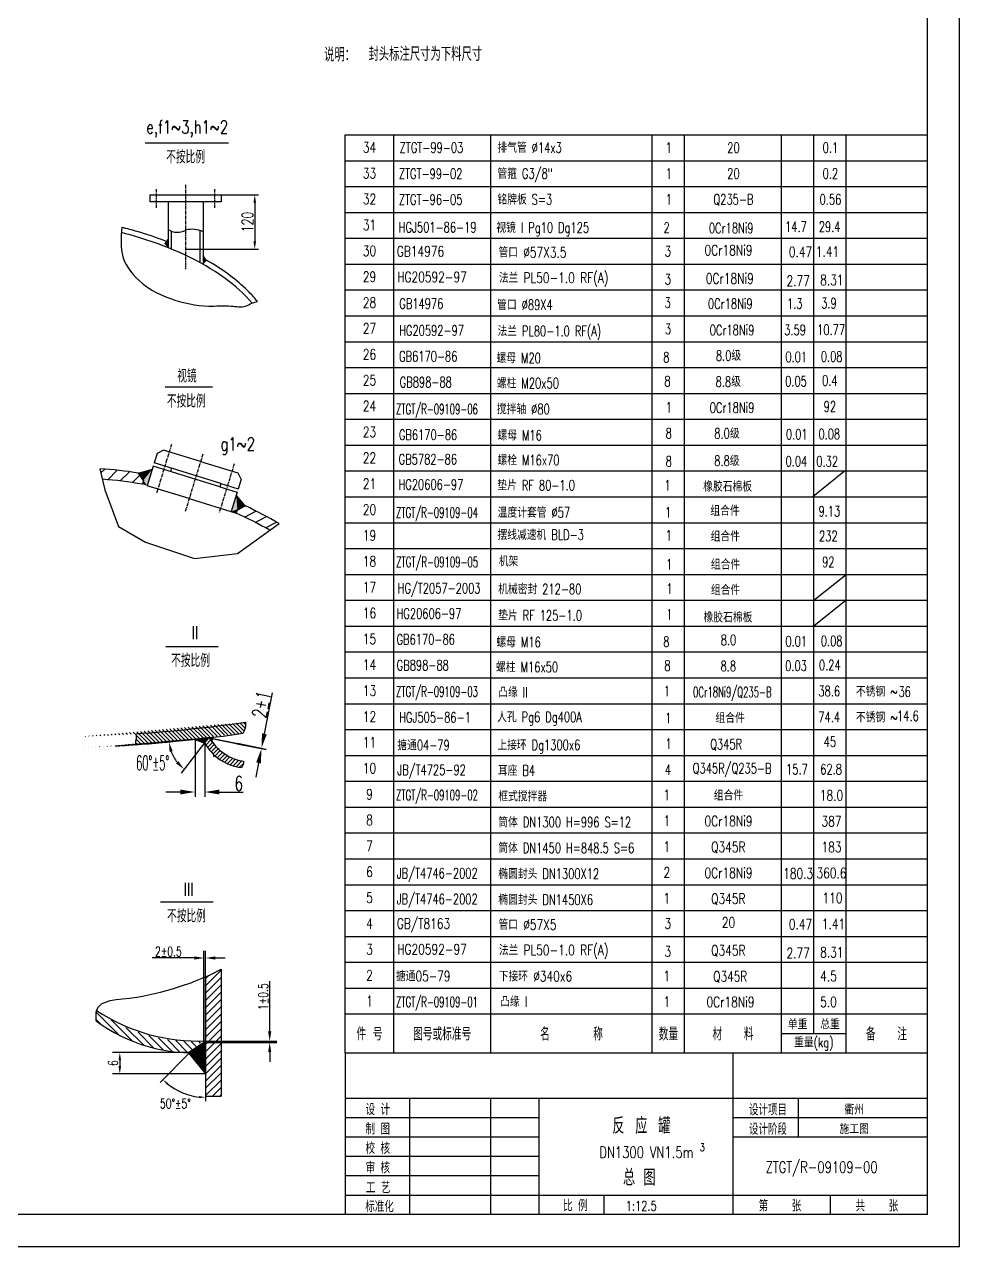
# Model space of a CAD drawing. Extents: x 10804 to 21355, y 4530 to 12940.
# Drawn here: x 13851 to 16744, y 4530 to 8309 of the extents above; entities that cross this region are included whole.
import ezdxf
from ezdxf.enums import TextEntityAlignment as Align

# ---------------------------------------------------------------- set-up
doc = ezdxf.new("R2010")
doc.units = 0
doc.header["$LTSCALE"] = 8
doc.linetypes.add('CENTER', pattern=[2, 1.25, -0.25, 0.25, -0.25])
doc.linetypes.add('HIDDEN', pattern=[0.375, 0.25, -0.125])
for name, color, linetype in [('1', 1, 'Continuous'), ('3', 7, 'HIDDEN'), ('8', 12, 'Continuous'), ('HGJ', 1, 'Continuous'), ('HGJX', 2, 'CENTER'), ('hgjy', 7, 'Continuous'), ('JGHF', 5, 'Continuous'), ('K1', 4, 'Continuous'), ('MXB', 7, 'Continuous'), ('tank', 1, 'Continuous'), ('ZXX', 2, 'CENTER')]:
    doc.layers.add(name, color=color, linetype=linetype)
doc.styles.add('HZ', font='txt', dxfattribs={"width": 0.5, "bigfont": 'hzfs'})
doc.styles.add('hzfs', font='simplex.shx', dxfattribs={"width": 0.7, "bigfont": 'hzfs.shx'})
doc.styles.get("Standard").update_dxf_attribs({"font": 'txt', "width": 0.7, "bigfont": 'hztxt.shx'})
doc.dimstyles.get("Standard").update_dxf_attribs({"dimtxt": 0.18, "dimasz": 0.18, "dimexe": 0.18, "dimexo": 0.0625, "dimgap": 0.09, "dimtad": 0, "dimtih": 1, "dimtoh": 1, "dimdec": 4, "dimzin": 0, "dimdsep": 46, "dimtxsty": 'Standard', "dimcen": 0.09, "dimadec": 0, "dimazin": 0, "dimtfac": 1, "dimtdec": 4, "dimtofl": 0, "dimtmove": 0, "dimatfit": 3, "dimfxl": 1, "dimtolj": 1, "dimtzin": 0, "dimarcsym": 0})
pattern_1 = [(45, (8843.71826, 2532.3951), (-0.0883883476, 0.0883883476), []), (135, (8843.71826, 2532.3951), (-0.0883883476, -0.0883883476), [])]

# ---------------------------------------------------------------- blocks, each defined once
blk = doc.blocks.new('*D230')
at = {"color": 0, "lineweight": -2}
for p, q in [((14459.9, 7781.7), (14575.7, 7781.7)), ((14563.7, 7757.7), (14563.7, 7637.9)), ((14349.9, 7613.9), (14575.7, 7613.9))]:
    blk.add_line(p, q, dxfattribs=at)
at = {"color": 0}
for points in [[(14559.7, 7757.7), (14567.7, 7757.7), (14563.7, 7781.7)], [(14559.7, 7637.9), (14567.7, 7637.9), (14563.7, 7613.9)]]:
    blk.add_solid(points, dxfattribs=at)
at = {"layer": 'Defpoints', "color": 0}
for p in [(14459.9, 7781.7), (14349.9, 7613.9), (14563.7, 7613.9)]:
    blk.add_point(p, dxfattribs=at)
at = {"color": 0, "insert": (14541.2, 7697.8), "char_height": 35, "attachment_point": 5, "rotation": 90, "style": 'hzfs'}
blk.add_mtext('\\A1;120', dxfattribs=at)
blk = doc.blocks.new('*D307')
at = {"color": 0, "lineweight": -2}
for p, q in [((14406.5, 5157.4), (14406.5, 5444.5)), ((14411.8, 5162.7), (14411.8, 5444.5)), ((14376.5, 5422), (14246.5, 5422)), ((14441.8, 5422), (14471.8, 5422))]:
    blk.add_line(p, q, dxfattribs=at)
at = {"color": 0}
for points in [[(14376.5, 5427), (14376.5, 5417), (14406.5, 5422)], [(14441.8, 5427), (14441.8, 5417), (14411.8, 5422)]]:
    blk.add_solid(points, dxfattribs=at)
at = {"layer": 'Defpoints', "color": 0}
for p in [(14406.5, 5422), (14406.5, 5157.3), (14411.8, 5162.6)]:
    blk.add_point(p, dxfattribs=at)
at = {"color": 0, "insert": (14296.5, 5442), "char_height": 30, "attachment_point": 5, "style": 'hzfs'}
blk.add_mtext('\\A1;2%%p0.5', dxfattribs=at)
blk = doc.blocks.new('*D308')
at = {"color": 0, "lineweight": -2}
for p, q in [((14609.9, 5195.2), (14609.9, 5350.6)), ((14406.8, 5160.9), (14632.4, 5160.9)), ((14411.5, 5165.2), (14632.4, 5165.2)), ((14609.9, 5130.9), (14609.9, 5100.9))]:
    blk.add_line(p, q, dxfattribs=at)
at = {"color": 0}
for points in [[(14604.9, 5195.2), (14614.9, 5195.2), (14609.9, 5165.2)], [(14604.9, 5130.9), (14614.9, 5130.9), (14609.9, 5160.9)]]:
    blk.add_solid(points, dxfattribs=at)
at = {"layer": 'Defpoints', "color": 0}
for p in [(14406.8, 5160.9), (14411.4, 5165.2), (14609.9, 5160.9)]:
    blk.add_point(p, dxfattribs=at)
at = {"color": 0, "insert": (14589.9, 5302.6), "char_height": 30, "attachment_point": 5, "rotation": 90, "style": 'hzfs'}
blk.add_mtext('\\A1;1%%p0.5', dxfattribs=at)
blk = doc.blocks.new('*D309')
at = {"color": 0, "lineweight": -2}
for p, q in [((14411.4, 5129.7), (14123.8, 5129.7)), ((14146.3, 5105.7), (14146.3, 5088.3)), ((14411.4, 5064.3), (14123.8, 5064.3))]:
    blk.add_line(p, q, dxfattribs=at)
at = {"color": 0}
for points in [[(14142.3, 5105.7), (14150.3, 5105.7), (14146.3, 5129.7)], [(14142.3, 5088.3), (14150.3, 5088.3), (14146.3, 5064.3)]]:
    blk.add_solid(points, dxfattribs=at)
at = {"layer": 'Defpoints', "color": 0}
for p in [(14411.4, 5129.7), (14146.3, 5064.3), (14411.4, 5064.3)]:
    blk.add_point(p, dxfattribs=at)
at = {"color": 0, "insert": (14125.3, 5097), "char_height": 30, "attachment_point": 5, "rotation": 90}
blk.add_mtext('\\A1;6', dxfattribs=at)
blk = doc.blocks.new('*D310')
at = {"color": 0, "lineweight": -2}
for p, q in [((14593.5, 6115.2), (14618.9, 6242.2)), ((14509.5, 6084.3), (14599, 6066.4)), ((14509.9, 6086.1), (14599.4, 6068.1)), ((14575.5, 6025.2), (14566.6, 5981.1))]:
    blk.add_line(p, q, dxfattribs=at)
at = {"color": 0}
for points in [[(14586.1, 6116.7), (14600.8, 6113.7), (14584.6, 6071.1)], [(14568.1, 6026.7), (14582.8, 6023.7), (14584.3, 6069.3)]]:
    blk.add_solid(points, dxfattribs=at)
at = {"layer": 'Defpoints', "color": 0}
for p in [(14509.5, 6084.3), (14509.8, 6086.1), (14584.6, 6071.1)]:
    blk.add_point(p, dxfattribs=at)
at = {"color": 0, "insert": (14584.6, 6206), "char_height": 45, "attachment_point": 5, "rotation": 78.6803, "style": 'hzfs'}
blk.add_mtext('\\A1;2%%P1', dxfattribs=at)
blk = doc.blocks.new('*D311')
at = {"color": 0, "lineweight": -2}
for p, q in [((14378.9, 6098.4), (14378.9, 5920.2)), ((14408.9, 6085.7), (14408.9, 5920.2)), ((14333.9, 5935.2), (14288.9, 5935.2)), ((14453.9, 5935.2), (14527.9, 5935.2))]:
    blk.add_line(p, q, dxfattribs=at)
at = {"color": 0}
for points in [[(14333.9, 5942.7), (14333.9, 5927.7), (14378.9, 5935.2)], [(14453.9, 5942.7), (14453.9, 5927.7), (14408.9, 5935.2)]]:
    blk.add_solid(points, dxfattribs=at)
at = {"layer": 'Defpoints', "color": 0}
for p in [(14378.9, 6098.4), (14408.9, 6085.8), (14408.9, 5935.2)]:
    blk.add_point(p, dxfattribs=at)
at = {"color": 0, "insert": (14514.2, 5961.7), "char_height": 45, "attachment_point": 5, "style": 'hzfs'}
blk.add_mtext('\\A1;6', dxfattribs=at)

msp = doc.modelspace()

# ---------------------------------------------------------------- hatches: boundary and pattern name
h = msp.add_hatch()
h.set_pattern_fill('ANSI31', color=256, scale=70, angle=90, style=0)
h.set_pattern_definition([(135, (12960.573, 4179.515), (-6.187184, -6.187184), [])])
edge = h.paths.add_edge_path()
edge.add_spline(control_points=[(14195.15982, 6115.28074), (14196.26923, 6110.6639), (14198.02121, 6099.5983), (14194.25348, 6087.86203), (14193.66793, 6081.53174)], knot_values=[12.3525833689, 12.3525833689, 12.3525833689, 12.3525833689, 32.594889999, 60.3995711684, 60.3995711684, 60.3995711684, 60.3995711684], degree=3, periodic=0)
edge.add_ellipse((13870.25556, 7309.59541), major_axis=(2473.9234, 12.73201), ratio=0.5011966916, start_angle=-82.63612019, end_angle=-74.74472934)
edge.add_spline(control_points=[(14527.35058, 6116.71422), (14529.33794, 6120.11376), (14534.56673, 6130.80089), (14535.37942, 6142.71214), (14534.97078, 6151.01151)], knot_values=[31.8998079106, 31.8998079106, 31.8998079106, 31.8998079106, 48.8302265742, 83.9134947713, 83.9134947713, 83.9134947713, 83.9134947713], degree=3, periodic=0)
edge.add_ellipse((13870.25556, 7309.59541), major_axis=(2410.625, 0), ratio=0.5, start_angle=277.74590396, end_angle=286.00635257, ccw=False)
h = msp.add_hatch()
h.set_pattern_fill('ANSI37', color=256, scale=7, angle=90, style=0)
h.set_pattern_definition([(135, (9740.1608, 3152.8575), (-0.61871843, -0.61871843), []), (225, (9740.1608, 3152.8575), (0.61871843, -0.61871843), [])])
edge = h.paths.add_edge_path()
edge.add_ellipse((13870.25556, 7309.59541), major_axis=(2473.9234, 12.73201), ratio=0.5011966916, start_angle=-78.30778541, end_angle=-77.28417819, ccw=False)
edge.add_line((14377.85545, 6097.98133), (14407.74837, 6085.93751))
edge.add_line((14407.74837, 6085.93751), (14421.02938, 6102.88629))
edge = h.paths.add_edge_path()
edge.add_ellipse((13870.25556, 7309.59541), major_axis=(2473.9234, 12.73201), ratio=0.5011966916, start_angle=-77.2133839, end_angle=-76.94991037, ccw=False)
edge.add_line((14424.00902, 6103.23978), (14431.33075, 6091.59389))
edge.add_line((14431.33075, 6091.59389), (14435.0908, 6104.57154))
h = msp.add_hatch()
h.set_pattern_fill('ANSI31', color=256, scale=70, style=0)
h.set_pattern_definition([(45, (9740.161, 3152.8575), (-6.187184, 6.187184), [])])
edge = h.paths.add_edge_path()
edge.add_ellipse((13870.25556, 7309.59541), major_axis=(2473.9234, 12.73201), ratio=0.5011966916, start_angle=-77.2290066, end_angle=-77.2133839, ccw=False)
edge.add_line((14423.35155, 6103.16161), (14409.10598, 6086.17297))
edge.add_arc((14540.13401, 6160.26169), 150.52403, 209.48563248, 263.38712188)
edge.add_spline(control_points=[(14522.7996, 6010.73912), (14524.9303, 6014.21819), (14528.16577, 6020.48736), (14528.70425, 6027.41636), (14528.66223, 6030.48704)], knot_values=[3.2885839577, 3.2885839577, 3.2885839577, 3.2885839577, 6.897925255, 9.6591830385, 9.6591830385, 9.6591830385, 9.6591830385], degree=3, periodic=0)
edge.add_arc((14551.23612, 6174.60613), 145.87629, 209.28966485, 261.09788849, ccw=False)
h = msp.add_hatch()
h.set_pattern_fill('ANSI31', color=256, scale=128, style=0)
h.set_pattern_definition([(45, (12470.09, 4209.054), (-11.31371, 11.31371), [])])
edge = h.paths.add_edge_path()
edge.add_spline(control_points=[(14459.51871, 5387.2875), (14447.18744, 5379.85711), (14430.6964, 5371.65794), (14411.43417, 5363.3123)], knot_values=[630.7016700707, 630.7016700707, 630.7016700707, 630.7016700707, 725.9645134598, 725.9645134598, 725.9645134598, 725.9645134598], degree=3, periodic=0)
edge.add_line((14411.43417, 5363.3123), (14411.43417, 4995.2319))
edge.add_line((14411.43417, 4995.2319), (14459.51871, 4995.2319))
edge.add_line((14459.51871, 4995.2319), (14459.51871, 5387.2875))
h = msp.add_hatch()
h.set_pattern_fill('ANSI31', color=256, scale=128, angle=90, style=0)
h.set_pattern_definition([(135, (12470.608, 4209.56), (-11.31371, -11.31371), [])])
edge = h.paths.add_edge_path()
edge.add_line((14358.9589, 5128.88911), (14395.07346, 5156.82134))
edge.add_line((14395.07346, 5156.82134), (14395.07346, 5164.60702))
edge.add_arc((14369.8525, 5666.09677), 502.12355, 233.99756904, 272.87909826, ccw=False)
edge.add_spline(control_points=[(14074.69444, 5259.8828), (14072.26262, 5250.96444), (14072.58714, 5239.57314), (14073.58522, 5227.57752)], knot_values=[21.0338153001, 21.0338153001, 21.0338153001, 21.0338153001, 86.0737760766, 86.0737760766, 86.0737760766, 86.0737760766], degree=3, periodic=0)
edge.add_arc((14372.78712, 5630.82222), 502.12355, 233.42510399, 268.42190481)
h = msp.add_hatch()
h.set_pattern_fill('ANSI37', color=256, style=0)
h.set_pattern_definition(pattern_1)
h.paths.add_polyline_path([(14411.43417, 5165.23448, -0.0024094963), (14406.60988, 5164.85196), (14406.60988, 5160.99738), (14358.44008, 5128.38231, 0.0264118244), (14411.43417, 5129.72167)])
h.paths.add_polyline_path([(14411.43417, 5064.28274), (14411.43417, 5129.72167, -0.0244857096), (14362.30507, 5128.29072), (14360.23074, 5126.21639)])
h = msp.add_hatch()
h.set_pattern_fill('ANSI37', color=256, style=0)
h.set_pattern_definition(pattern_1)
h.paths.add_polyline_path([(14360.23074, 5126.21639), (14362.30507, 5128.29072, -0.00192487), (14358.44008, 5128.38231)])

# ---------------------------------------------------------------- linework, layer by layer
for p, q in [((16743.65667, 4529.78724), (16743.65667, 12939.78724)), ((14084.41337, 6934.71909), (14100.20293, 6869.17527)), ((14204.5669, 6921.04491), (14246.4487, 6933.03064)), ((14100.20293, 6869.17527), (14142.68121, 6756.46315)), ((14534.34752, 6819.64147), (14506.43555, 6853.08792)), ((14510.33805, 6673.02691), (14638.87657, 6764.94741)), ((14142.68121, 6756.46315), (14226.173, 6708.15796)), ((14226.173, 6708.15796), (14377.04414, 6656.92518)), ((14377.04414, 6656.92518), (14510.33805, 6673.02691)), ((16292.77708, 6528.13501), (16392.71641, 6608.08648)), ((16392.71641, 6528.13501), (16292.77708, 6448.18354)), ((14423.76877, 6103.66977), (14328.64163, 6092.59677)), ((14407.74837, 6085.93751), (14377.7336, 6098.03042)), ((14420.41413, 6102.7059), (14526.59313, 6080.80775)), ((14431.77707, 6090.88396), (14424.00902, 6103.23978)), ((14424.00902, 6103.23978), (14429.94181, 6093.94)), ((14424.08033, 6103.128), (14526.59313, 6082.51095)), ((14431.33075, 6091.59389), (14435.0908, 6104.57154)), ((14406.60988, 5160.99738), (14358.44008, 5128.38231)), ((14406.60988, 5160.99738), (14406.60988, 5164.85196)), ((14411.28718, 4995.2319), (14459.51871, 4995.2319)), ((10803.65667, 4529.78724), (16743.65667, 4529.78724))]:
    msp.add_line(p, q)
at = {"linetype": 'CENTER'}
for p, q in [((14306.188, 7009.95116), (14259.25281, 6857.31024)), ((14403.24089, 6980.21327), (14348.65067, 6802.67691)), ((14500.23498, 6950.28413), (14453.29979, 6797.6432))]:
    msp.add_line(p, q, dxfattribs=at)
at = {"color": 1}
for p, q in [((14281.44113, 6992.39278), (14261.44527, 6981.80195)), ((14396.14121, 6957.12394), (14281.44113, 6992.39278)), ((14261.44527, 6981.80195), (14252.44446, 6952.52985)), ((14396.14121, 6957.12394), (14510.84129, 6921.85509)), ((14219.11248, 6898.56774), (14204.38316, 6921.32884)), ((14249.39629, 6942.6167), (14230.87894, 6882.39522)), ((14455.85644, 6879.13277), (14249.39629, 6942.6167)), ((14458.90461, 6889.04592), (14252.44446, 6952.52985)), ((14305.97117, 6936.07105), (14302.923, 6926.1579)), ((14510.84129, 6921.85509), (14521.43212, 6901.85923)), ((14219.11248, 6898.56774), (14215.23511, 6885.95792)), ((14360.87236, 6842.42386), (14230.87894, 6882.39522)), ((14458.90461, 6889.04592), (14455.85644, 6879.13277)), ((14455.85644, 6879.13277), (14509.38314, 6862.67398)), ((14458.90461, 6889.04592), (14512.43131, 6872.58713)), ((14521.43212, 6901.85923), (14512.43131, 6872.58713)), ((14360.87236, 6842.42386), (14506.15913, 6797.74998)), ((14509.38314, 6862.67398), (14490.86578, 6802.4525)), ((14509.68601, 6809.21999), (14505.80865, 6796.61017)), ((14509.68601, 6809.21999), (14534.65904, 6819.77311))]:
    msp.add_line(p, q, dxfattribs=at)
at = {"color": 0}
for p, q in [((14087.54442, 6921.72184), (14099.50116, 6933.67859)), ((14109.06084, 6900.81186), (14138.39602, 6930.14704)), ((14147.59439, 6896.91901), (14176.20781, 6925.53243)), ((14185.04378, 6891.94199), (14208.33063, 6915.22884)), ((14509.02199, 6807.06049), (14526.57022, 6816.35493)), ((14532.34294, 6785.4643), (14567.26147, 6803.95895)), ((14565.35987, 6769.0036), (14599.55683, 6787.11607)), ((14597.19854, 6751.91884), (14630.74485, 6769.68668))]:
    msp.add_line(p, q, dxfattribs=at)
at = {"color": 0, "linetype": 'ByBlock'}
for p, q in [((14328.57955, 6092.58954), (14283.37698, 6087.32787)), ((14391.16172, 6064.77021), (14335.70524, 5993.99856)), ((14362.27678, 5128.26243), (14271.14568, 5037.13133)), ((14411.43417, 4995.1919), (14411.43417, 4979.02193)), ((14411.43417, 4995.1819), (14411.43417, 4981.4995))]:
    msp.add_line(p, q, dxfattribs=at)
at = {"color": 1}
for radius, start, end in [(1248.7035, 80.86084423, 86.40190467), (1216.7035, 80.08456989, 85.93650247), (1248.7035, 59.54985425, 64.9551316), (1216.7035, 60.22192978, 65.73140594)]:
    msp.add_arc((14006.04805, 5688.47701), radius, start, end, dxfattribs=at)
at = {"color": 0, "linetype": 'ByBlock'}
for centre, radius, start, end in [((14421.42999, 6103.39753), 123.98514, 200.53705729, 218.02025479), ((14411.43417, 5177.41982), 186.32032, 230.90685067, 264.09314933)]:
    msp.add_arc(centre, radius, start, end, dxfattribs=at)
at = {"color": 1}
for start_param, end_param in [(3.9568043987, 4.2355730218), (3.5420589253, 3.9568043987)]:
    msp.add_ellipse((13749.85849, 7276.37716), major_axis=(-875, 0), ratio=0.5, start_param=start_param, end_param=end_param, dxfattribs=at)
for points, knots in [([(14153.00305, 7681.19802), (14149.71433, 7649.69152), (14144.55643, 7583.95249), (14212.35701, 7501.09251), (14308.45731, 7454.15585), (14405.44335, 7433.41158), (14481.42532, 7441.37446), (14528.86885, 7432.03687), (14553.51129, 7447.09321), (14566.43023, 7450.57886), (14572.42679, 7451.75496)], [7.3570877369, 7.3570877369, 7.3570877369, 7.3570877369, 99.0890459544, 199.9585541922, 302.4701297702, 419.155015106, 489.6715955335, 533.7444583007, 555.4442387526, 573.720670011, 573.720670011, 573.720670011, 573.720670011]), ([(14534.97078, 6151.01151), (14535.37942, 6142.71214), (14534.56673, 6130.80089), (14529.33794, 6120.11376), (14527.35058, 6116.71422)], [31.8998079106, 31.8998079106, 31.8998079106, 31.8998079106, 66.9830761077, 83.9134947713, 83.9134947713, 83.9134947713, 83.9134947713]), ([(14195.15982, 6115.28074), (14196.26923, 6110.6639), (14198.02121, 6099.5983), (14194.25348, 6087.86203), (14193.66793, 6081.53174)], [12.3525833689, 12.3525833689, 12.3525833689, 12.3525833689, 32.594889999, 60.3995711684, 60.3995711684, 60.3995711684, 60.3995711684]), ([(14528.66223, 6030.48704), (14528.70425, 6027.41636), (14528.16577, 6020.48736), (14524.9303, 6014.21819), (14522.7996, 6010.73912)], [3.2885839577, 3.2885839577, 3.2885839577, 3.2885839577, 6.0498417411, 9.6591830385, 9.6591830385, 9.6591830385, 9.6591830385]), ([(14073.58522, 5227.57752), (14072.58714, 5239.57314), (14070.98755, 5295.72264), (14214.72572, 5287.07126), (14410.28693, 5357.81636), (14460.03753, 5387.7943)], [21.0338153001, 21.0338153001, 21.0338153001, 21.0338153001, 86.0737760766, 341.6258553504, 725.9645134598, 725.9645134598, 725.9645134598, 725.9645134598])]:
    msp.add_open_spline(points, degree=3, knots=knots)
for points, knots in [([(14295.85849, 7635.45785), (14292.42444, 7636.8052), (14288.97109, 7638.13966), (14258.22576, 7649.84036), (14229.78408, 7659.41628), (14184.83719, 7672.72898), (14169.04252, 7677.08669), (14153.00305, 7681.19802)], [4.04705562398, 4.04705562398, 4.04705562398, 4.04705562398, 4.06179839515, 4.06179839515, 4.17759517961, 4.17759517961, 4.23867260122, 4.23867260122, 4.23867260122, 4.23867260122]), ([(14572.42679, 7451.75496), (14564.42297, 7461.56419), (14555.76115, 7471.20327), (14531.01625, 7496.36377), (14513.81717, 7511.55355), (14476.1683, 7540.74107), (14455.71821, 7554.73892), (14424.09128, 7573.95321), (14414.11355, 7579.7081), (14403.85849, 7585.32657)], [3.52895084817, 3.52895084817, 3.52895084817, 3.52895084817, 3.5986112573, 3.5986112573, 3.71440804176, 3.71440804176, 3.83020482622, 3.83020482622, 3.88133421074, 3.88133421074, 3.88133421074, 3.88133421074])]:
    msp.add_open_spline(points, degree=3, knots=knots, dxfattribs=at)
for points in [[(14246.4487, 6933.03064), (14204.38316, 6921.32884), (14219.11248, 6898.56774)], [(14246.4487, 6933.03064), (14230.87894, 6882.39522), (14230.87894, 6882.39522), (14215.58559, 6887.09773)], [(14219.11248, 6898.56774), (14219.11248, 6898.56774), (14246.4487, 6933.03064), (14230.87894, 6882.39522)], [(14230.87894, 6882.39522), (14215.58559, 6887.09773), (14219.11248, 6898.56774)], [(14509.68601, 6809.21999), (14509.68601, 6809.21999), (14506.43555, 6853.08792), (14490.86578, 6802.4525)], [(14506.43555, 6853.08792), (14490.86578, 6802.4525), (14490.86578, 6802.4525), (14506.15913, 6797.74998)], [(14506.43555, 6853.08792), (14534.65904, 6819.77311), (14509.68601, 6809.21999)], [(14490.86578, 6802.4525), (14506.15913, 6797.74998), (14509.68601, 6809.21999)], [(14327.2928, 6030.56375), (14320.21792, 6023.4965), (14344.9571, 6005.80546)]]:
    msp.add_solid(points)
at = {"color": 0, "linetype": 'ByBlock'}
for points in [[(14300.46462, 6058.7272), (14310.18472, 6061.07663), (14298.27638, 6089.06219)], [(14291.80059, 5030.43624), (14296.08689, 5035.18888), (14279.68581, 5045.67146)], [(14392.42455, 4995.28452), (14392.0948, 4988.89302), (14411.43417, 4991.0995)]]:
    msp.add_solid(points, dxfattribs=at)
at = {"layer": '1', "color": 1}
for q in [(14843.65667, 4628.98427), (16643.65667, 5128.98427)]:
    msp.add_line((14843.65667, 5128.98427), q, dxfattribs=at)
at = {"layer": '3'}
for p, q in [((16043.65667, 4628.98427), (16043.65667, 5128.98427)), ((14843.65667, 4988.98427), (16643.65667, 4988.98427)), ((15043.65667, 4628.98427), (15043.65667, 4988.98427)), ((15293.65667, 4628.98427), (15293.65667, 4988.98427)), ((15443.65667, 4628.98427), (15443.65667, 4988.98427)), ((16244.13063, 4988.98427), (16244.13063, 4868.98427)), ((14843.65667, 4928.98427), (15443.65667, 4928.98427)), ((16043.65667, 4928.98427), (16643.65667, 4928.98427)), ((14843.65667, 4868.98427), (15443.65667, 4868.98427)), ((16043.65667, 4868.98427), (16643.65667, 4868.98427)), ((14843.65667, 4808.98427), (15443.65667, 4808.98427)), ((14843.65667, 4748.98427), (15443.65667, 4748.98427)), ((14843.65667, 4688.98427), (16643.65667, 4688.98427)), ((15643.65667, 4688.98427), (15643.65667, 4628.98427)), ((16343.65667, 4688.98427), (16343.65667, 4628.98427))]:
    msp.add_line(p, q, dxfattribs=at)
at = {"layer": 'Defpoints', "color": 0, "linetype": 'ByBlock'}
for p in [(14204.5669, 6921.04491), (14204.5669, 6921.04491), (14246.4487, 6933.03064), (14215.23511, 6885.95792), (14216.50074, 6890.07395), (14219.11248, 6898.56774), (14219.11248, 6898.56774), (14230.87894, 6882.39522), (14230.87894, 6882.39522), (14506.43555, 6853.08792), (14509.38314, 6862.67398), (14490.86578, 6802.4525), (14490.86578, 6802.4525), (14509.68601, 6809.21999), (14509.68601, 6809.21999), (14534.34752, 6819.64147), (14534.34752, 6819.64147), (14505.80865, 6796.61017), (14507.07428, 6800.7262), (14328.64163, 6092.59677), (14421.02938, 6102.88629), (14423.76877, 6103.66977), (14391.20027, 6064.8194), (14322.18369, 6029.08411), (14411.43417, 5363.3123), (14411.43417, 5363.3123), (14411.43417, 5363.3123), (14362.27678, 5128.26243), (14362.30507, 5128.29072), (14362.30507, 5128.29072), (14271.14568, 5037.13133), (14411.43417, 4995.2319), (14411.43417, 4995.2319), (14411.43417, 4995.2319)]:
    msp.add_point(p, dxfattribs=at)
at = {"layer": 'HGJ'}
for p, q in [((14843.65667, 5128.98427), (14843.65667, 7967.26148)), ((14843.65667, 7967.26148), (16642.56476, 7967.26148)), ((14295.85849, 7759.66609), (14295.85849, 7618.25031)), ((14403.85849, 7759.66609), (14403.85849, 7567.02686)), ((14394.25849, 7671.1044), (14394.25849, 7572.339)), ((14305.45849, 7669.6824), (14305.45849, 7614.36149)), ((14459.51871, 5387.2875), (14459.51871, 4995.2319)), ((14411.43417, 5363.3123), (14411.43417, 4995.2319)), ((14358.44008, 5128.38231), (14411.43417, 5064.28274))]:
    msp.add_line(p, q, dxfattribs=at)
msp.add_lwpolyline([(14459.85849, 7759.66609), (14239.85849, 7759.66609), (14239.85849, 7781.66609), (14459.85849, 7781.66609), (14459.85849, 7759.66609)], dxfattribs=at)
for centre, radius, start, end in [((14387.05714, 5727.73176), 562.54164, 236.27066228, 272.53651182), ((14372.78712, 5630.82222), 502.12355, 233.42510399, 274.47364215)]:
    msp.add_arc(centre, radius, start, end, dxfattribs=at)
at = {"layer": 'HGJX'}
for p, q in [((14259.85849, 7741.66609), (14259.85849, 7799.66609)), ((14439.85849, 7741.66609), (14439.85849, 7799.66609))]:
    msp.add_line(p, q, dxfattribs=at)
at = {"layer": 'hgjy', "color": 7}
for p, q in [((14224.63063, 7942.12112), (14482.53307, 7942.12112)), ((14286.75101, 7188.10027), (14433.42263, 7188.10027)), ((14288.62025, 6385.50933), (14450.91609, 6385.50933)), ((14272.09827, 5595.28827), (14435.19239, 5595.28827))]:
    msp.add_line(p, q, dxfattribs=at)
at = {"layer": 'hgjy'}
for p, q in [((14843.65667, 7967.26148), (16642.56476, 7967.26148)), ((14993.56568, 5128.98427), (14993.56568, 7967.26148)), ((15293.38369, 5128.98427), (15293.38369, 7967.26148)), ((15793.08038, 5128.98427), (15793.08038, 7967.26148)), ((15893.01972, 5128.98427), (15893.01972, 7967.26148)), ((16192.83774, 5128.98427), (16192.83774, 7967.26148)), ((16292.77708, 5188.94788), (16292.77708, 7967.26148)), ((16392.71641, 5128.98427), (16392.71641, 7967.26148)), ((14843.65667, 7887.31001), (16642.56476, 7887.31001)), ((14843.65667, 7807.35854), (16642.56476, 7807.35854)), ((14843.65667, 7727.40707), (16642.56476, 7727.40707)), ((14843.65667, 7647.4556), (16642.56476, 7647.4556)), ((14843.65667, 7567.50413), (16642.56476, 7567.50413)), ((14843.65667, 7487.55266), (16642.56476, 7487.55266)), ((14843.65667, 7407.60119), (16642.56476, 7407.60119)), ((14843.65667, 7327.64972), (16642.56476, 7327.64972)), ((14843.65667, 7247.69824), (16642.56476, 7247.69824)), ((14843.65667, 7167.74677), (16642.56476, 7167.74677)), ((14843.65667, 7087.7953), (16642.56476, 7087.7953)), ((14843.65667, 7007.84383), (16642.56476, 7007.84383)), ((14843.65667, 6927.89236), (16642.56476, 6927.89236)), ((16386.99634, 6925.76527), (16290.14827, 6848.28682)), ((14843.65667, 6847.94089), (16642.56476, 6847.94089)), ((14843.65667, 6767.98942), (16642.56476, 6767.98942)), ((14843.65667, 6688.03795), (16642.56476, 6688.03795)), ((14843.65667, 6608.08648), (16642.56476, 6608.08648)), ((14843.65667, 6528.13501), (16642.56476, 6528.13501)), ((14843.65667, 6448.18354), (16642.56476, 6448.18354)), ((14843.65667, 6368.23207), (16642.56476, 6368.23207)), ((14843.65667, 6288.2806), (16642.56476, 6288.2806)), ((14843.65667, 6208.32913), (16642.56476, 6208.32913)), ((14843.65667, 6128.37766), (16642.56476, 6128.37766)), ((14843.65667, 6048.42618), (16642.56476, 6048.42618)), ((14843.65667, 5968.47471), (16642.56476, 5968.47471)), ((14843.65667, 5888.52324), (16642.56476, 5888.52324)), ((14843.65667, 5808.57177), (16642.56476, 5808.57177)), ((14843.65667, 5728.6203), (16642.56476, 5728.6203)), ((14843.65667, 5648.66883), (16642.56476, 5648.66883)), ((14843.65667, 5568.71736), (16642.56476, 5568.71736)), ((14843.65667, 5488.76589), (16642.56476, 5488.76589)), ((14843.65667, 5408.81442), (16642.56476, 5408.81442)), ((14843.65667, 5328.86295), (16642.56476, 5328.86295)), ((14843.65667, 5248.91148), (16642.56476, 5248.91148)), ((16192.83774, 5188.94788), (16392.71641, 5188.94788))]:
    msp.add_line(p, q, dxfattribs=at)
for centre, radius, start, end in [((14324.7791, 7716.88685), 51.00535, 235.45793298, 299.45245826), ((14369.82928, 7599.48112), 75.67484, 63.27705631, 105.30175742)]:
    msp.add_arc(centre, radius, start, end, dxfattribs=at)
at = {"layer": 'JGHF'}
for points in [[(14295.85849, 7618.25031), (14295.85849, 7648.25031), (14283.85849, 7630.25031)], [(14403.85849, 7567.02686), (14403.85849, 7597.02686), (14415.85849, 7579.02686)]]:
    msp.add_solid(points, dxfattribs=at)
at = {"layer": 'K1', "const_width": 4}
msp.add_lwpolyline([(10903.65667, 4629.78724), (10903.65667, 12689.78724), (16643.65667, 12689.78724), (16643.65667, 4629.78724)], close=True, dxfattribs=at)
at = {"layer": 'tank'}
msp.add_line((14421.02938, 6102.88629), (14391.20027, 6064.8194), dxfattribs=at)
for centre, radius, start, end in [((14540.13401, 6160.26169), 150.52403, 209.10485377, 263.38712188), ((14551.23612, 6174.60613), 145.87629, 209.28966485, 261.09788849)]:
    msp.add_arc(centre, radius, start, end, dxfattribs=at)
for major_axis, ratio, start_param, end_param in [((2410.625, 0), 0.5, 4.8475805081, 4.991752534), ((2473.9234, 12.73201), 0.5011966916, -1.4422723785, -1.3045416254)]:
    msp.add_ellipse((13870.25556, 7309.59541), major_axis=major_axis, ratio=ratio, start_param=start_param, end_param=end_param, dxfattribs=at)
for p in [(14451.25883, 6068.84334), (14437.31613, 6045.80706)]:
    msp.add_point(p, dxfattribs=at)
at = {"layer": 'ZXX'}
msp.add_line((14349.85849, 7812.84838), (14349.85849, 7551.73101), dxfattribs=at)

# ---------------------------------------------------------------- texts
at = {"color": 7, "style": 'hzfs', "width": 0.75}
for s, height, p in [(' 说明：', 42.644997, (14756.09773, 8193.8427)), ('封头标注尺寸为下料尺寸', 42.6449971, (14915.41308, 8195.87097))]:
    msp.add_text(s, height=height, dxfattribs=at).set_placement(p)
for s, height, style, width, p in [('60%%d%%p5%%d', 45, 'hzfs', 0.5, (14196.65814, 6002.63409)), ('反 应 罐', 50, 'HZ', 0.75, (15669.63398, 4878.46309)), ('DN1300 VN1.5m', 35, 'hzfs', 0.75, (15629.27479, 4803.67923)), ('ZTGT/R-09109-00', 35, 'hzfs', 0.75, (16143.83688, 4757.86741)), ('总 图', 50, 'hzfs', 0.75, (15702.62795, 4718.50029))]:
    msp.add_text(s, height=height, dxfattribs=dict(style=style, width=width)).set_placement(p)
at = {"insert": (14270.34624, 4986.87228), "char_height": 30, "attachment_point": 1}
msp.add_mtext('50%%d%%P5%%D', dxfattribs=at)
at = {"layer": '8', "color": 7, "style": 'hzfs', "width": 0.7}
for s, p in [('设 计', (14906.3952, 4936.15072)), ('设计项目', (16092.13184, 4935.39037)), ('制 图', (14906.3952, 4876.15072)), ('设计阶段', (16092.13184, 4875.39037)), ('校 核', (14906.3952, 4816.15072)), ('审 核', (14906.3952, 4756.15072)), ('工 艺', (14907.78684, 4694.71742)), ('标准化', (14905.53776, 4636.15072)), ('比 例', (15517.49452, 4638.98427)), ('第    张', (16122.14126, 4638.30716)), ('共    张', (16422.14126, 4638.30716))]:
    msp.add_text(s, height=35, dxfattribs=at).set_placement(p)
at = {"layer": 'hgjy', "color": 7, "style": 'hzfs', "width": 0.75}
msp.add_text('e,f1~3,h1~2', height=40, dxfattribs=at).set_placement((14354.88833, 7985.12414), align=Align.MIDDLE)
at = {"layer": 'hgjy', "style": 'hzfs', "width": 0.75}
for s, height, p in [('34', 32, (14918.61117, 7928.31211)), ('33', 32, (14918.61117, 7848.36064)), ('32', 32, (14918.61117, 7768.40917)), ('31', 32, (14918.61117, 7688.4577)), ('30', 32, (14918.61117, 7608.50623)), ('29', 32, (14918.61117, 7528.50623)), ('28', 32, (14918.61117, 7448.50623)), ('27', 32, (14918.61117, 7368.50623)), ('26', 32, (14918.61117, 7288.50623)), ('25', 32, (14918.61117, 7208.50623)), ('24', 32, (14918.61117, 7128.50623)), ('g1~2', 40, (14511.08284, 7004.79265)), ('23', 32, (14918.61117, 7048.50623)), ('22', 32, (14918.61117, 6968.50623)), ('21', 32, (14918.61117, 6888.50623)), ('20', 32, (14918.61117, 6808.50623)), ('19', 32, (14918.61117, 6728.50623)), ('18', 32, (14918.61117, 6648.50623)), ('17', 32, (14918.61117, 6568.50623)), ('16', 32, (14918.61117, 6488.50623)), ('15', 32, (14918.61117, 6408.50623)), ('14', 32, (14918.61117, 6328.50623)), ('13', 32, (14918.61117, 6248.50623)), ('12', 32, (14918.61117, 6168.50623)), ('11', 32, (14918.61117, 6088.50623)), ('10', 32, (14918.61117, 6008.50623)), ('9', 32, (14918.61117, 5928.50623)), ('8', 32, (14918.61117, 5848.50623)), ('7', 32, (14918.61117, 5768.50623)), ('6', 32, (14918.61117, 5688.50623)), ('5', 32, (14918.61117, 5608.50623)), ('4', 32, (14918.61117, 5528.50623)), ('3', 32, (14918.61117, 5448.50623)), ('2', 32, (14918.61117, 5368.50623)), ('1', 32, (14918.61117, 5288.50623)), ('凸缘 I', 32, (15365.20263, 5288.90579)), ('1', 32, (15838.5249, 5286.67851)), ('0Cr18Ni9', 32, (16035.29551, 5286.67851)), ('单重', 29.981801, (16242.80741, 5218.92968)), ('总重', 29.981801, (16342.74674, 5218.92968)), ('件 号', 39.975735, (14918.61117, 5188.94788)), ('图号或标准号', 39.975735, (15143.47468, 5188.94788)), ('名      称', 39.975735, (15543.23204, 5188.94788)), ('数量', 39.975735, (15843.05005, 5188.94788)), ('材   料', 39.975735, (16042.92873, 5188.94788)), ('重量(kg)', 29.981801, (16292.77708, 5158.96607)), ('备   注', 39.975735, (16517.64059, 5188.94788))]:
    msp.add_text(s, height=height, dxfattribs=at).set_placement(p, align=Align.MIDDLE)
at = {"layer": 'hgjy', "style": 'hzfs'}
for s, width, p in [('ZTGT-99-03', 0.7, (15011.81707, 7911.62346)), ('排气管 %%c14x3', 0.7, (15314.26391, 7911.62346)), ('ZTGT-99-02', 0.7, (15009.37031, 7830.80831)), ('管箍 G3/8"', 0.7, (15314.26391, 7831.62346)), ('铭牌板 S=3', 0.7, (15314.26391, 7751.67199)), ('ZTGT-96-05', 0.7, (15009.37031, 7750.85684)), ('HGJ501-86-19', 0.7, (15008.75961, 7665.25859)), ('视镜 I Pg10 Dg125', 0.7, (15310.79893, 7664.50791)), ('GB14976', 0.75, (15003.24505, 7591.03867)), ('管口 %%c57X3.5', 0.75, (15317.79448, 7587.91216)), ('HG20592-97', 0.75, (15004.69351, 7511.65179)), ('法兰 PL50-1.0 RF(A)', 0.75, (15318.89674, 7509.15105)), ('GB14976', 0.7, (15010.68005, 7429.23729)), ('管口 %%c89X4', 0.7, (15313.50383, 7425.87474)), ('HG20592-97', 0.7, (15010.21061, 7346.29672)), ('法兰 PL80-1.0 RF(A)', 0.7, (15314.52395, 7344.46318)), ('GB6170-86', 0.7, (15010.05359, 7266.32371)), ('螺母 M20', 0.7, (15311.37646, 7261.1014)), ('GB898-88', 0.7, (15012.0433, 7186.46227)), ('螺柱 M20x50', 0.7, (15312.58329, 7183.38873)), ('ZTGT/R-09109-06', 0.6, (15000.50068, 7103.15536)), ('搅拌轴 %%C80', 0.7, (15312.58329, 7103.43726)), ('GB6170-86', 0.7, (15009.46142, 7023.77274)), ('螺母 M16', 0.7, (15314.4627, 7022.42726)), ('GB5782-86', 0.7, (15008.80868, 6948.10046)), ('螺栓 M16x70', 0.7, (15314.4627, 6945.40898)), ('HG20606-97', 0.7, (15008.21087, 6869.81513)), ('垫片 RF 80-1.0', 0.7, (15314.00877, 6867.65633)), ('ZTGT/R-09109-04', 0.6, (15000.50068, 6783.34948)), ('温度计套管 %%C57', 0.7, (15315.00204, 6783.50255)), ('摆线减速机 BLD-3', 0.7, (15314.30439, 6714.73946)), ('ZTGT/R-09109-05', 0.6, (15001.08114, 6630.40859)), ('机架', 0.7, (15318.38369, 6633.08648)), ('HG/T2057-2003', 0.7, (15005.63129, 6549.34075)), ('机械密封 212-80', 0.7, (15316.64316, 6546.70865)), ('HG20606-97', 0.7, (15002.22427, 6471.04785)), ('垫片 RF 125-1.0', 0.7, (15316.60994, 6465.3084)), ('GB6170-86', 0.7, (15002.22427, 6391.09638)), ('螺母 M16', 0.7, (15311.14385, 6382.79921)), ('GB898-88', 0.7, (15002.74592, 6311.23493)), ('螺柱 M16x50', 0.7, (15310.02874, 6305.66672)), ('ZTGT/R-09109-03', 0.6, (15000.50068, 6229.56696)), ('凸缘 II ', 0.7, (15316.69943, 6227.87636)), ('HGJ505-86-1', 0.7, (15010.24188, 6150.00987)), ('人孔 Pg6 Dg400A', 0.7, (15313.39826, 6151.23039)), ('搪通04-79', 0.7, (15004.46492, 6064.1844)), ('上接环 Dg1300x6', 0.7, (15314.00501, 6064.73472)), ('JB/T4725-92', 0.7, (15004.45818, 5987.76888)), ('耳座 B4', 0.7, (15315.65352, 5985.7396)), ('ZTGT/R-09109-02', 0.6, (15000.50068, 5909.76108)), ('框式搅拌器', 0.7, (15317.04765, 5906.17869)), ('筒体 DN1300 H=996 S=12', 0.7, (15317.04765, 5826.22722)), ('筒体 DN1450 H=848.5 S=6', 0.7, (15317.04765, 5746.27575)), ('JB/T4746-2002', 0.7, (15002.80278, 5668.25904)), ('椭圆封头 DN1300X12', 0.7, (15317.04765, 5666.32428)), ('JB/T4746-2002', 0.7, (15002.80278, 5588.30757)), ('椭圆封头 DN1450X6', 0.7, (15317.04765, 5586.37281)), ('GB/T8163', 0.75, (15003.24505, 5512.30044)), ('管口 %%c57X5', 0.75, (15317.79448, 5509.17392)), ('HG20592-97', 0.75, (15004.69351, 5432.91356)), ('法兰 PL50-1.0 RF(A)', 0.75, (15318.89674, 5430.41281)), ('搪通05-79', 0.75, (15000.50068, 5350.10078)), ('下接环 %%c340x6', 0.75, (15318.65175, 5349.63181)), ('ZTGT/R-09109-01', 0.6, (15000.50068, 5270.14931))]:
    msp.add_text(s, height=32, dxfattribs=dict(at, width=width)).set_placement(p)
for s, width, p in [('1', 0.7, (15844.26391, 7911.62346)), ('20', 0.7, (16044.26391, 7911.62346)), ('0.1', 0.7, (16344.26391, 7911.62346)), ('1', 0.7, (15844.26391, 7831.62346)), ('20', 0.7, (16044.26391, 7831.62346)), ('0.2', 0.7, (16344.26391, 7831.62346)), ('1', 0.7, (15844.26391, 7751.67199)), ('Q235-B', 0.7, (16044.26391, 7751.67199)), ('0.56', 0.7, (16344.26391, 7751.67199)), ('2', 0.7, (15837.63074, 7664.27153)), ('0Cr18Ni9', 0.7, (16037.23424, 7662.78435)), ('14.7', 0.7, (16237.50713, 7666.98998)), ('29.4', 0.7, (16341.79797, 7667.11612)), ('3', 0.75, (15841.18209, 7591.2792)), ('0Cr18Ni9', 0.75, (16028.79322, 7594.5531)), ('0.47', 0.75, (16251.51917, 7589.18395)), ('1.41', 0.75, (16335.41278, 7590.23158)), ('3', 0.75, (15841.18209, 7504.8792)), ('0Cr18Ni9', 0.75, (16033.43746, 7506.99264)), ('2.77', 0.75, (16244.48082, 7499.78182)), ('8.31', 0.75, (16348.73131, 7502.33051)), ('3', 0.7, (15840.80492, 7431.99162)), ('0Cr18Ni9', 0.7, (16034.43672, 7428.79013)), ('1.3', 0.7, (16233.89228, 7429.44267)), ('3.9', 0.7, (16339.45637, 7430.71715)), ('3', 0.7, (15841.82503, 7350.58006)), ('0Cr18Ni9', 0.7, (16040.02726, 7347.37856)), ('3.59', 0.7, (16234.9124, 7348.03111)), ('10.77', 0.7, (16346.40461, 7348.47032)), ('8', 0.7, (15836.73285, 7263.67413)), ('8.0级', 0.7, (16028.96726, 7268.76989)), ('0.01', 0.7, (16238.53647, 7264.69331)), ('0.08', 0.7, (16347.99664, 7265.7125)), ('8', 0.7, (15840.25006, 7189.41438)), ('8.8级', 0.7, (16028.38285, 7188.2045)), ('0.05', 0.7, (16237.70197, 7189.10433)), ('0.4', 0.7, (16342.44037, 7191.19139)), ('92', 0.7, (16342.44037, 7111.23992)), ('1', 0.7, (15844.32323, 7108.33227)), ('0Cr18Ni9', 0.7, (16040.02726, 7107.52415)), ('8', 0.7, (15844.32323, 7028.3808)), ('8.0级', 0.7, (16024.28985, 7028.02979)), ('0.01', 0.7, (16240.19301, 7025.48512)), ('0.08', 0.7, (16340.75714, 7025.88899)), ('8', 0.7, (15844.32323, 6941.61643)), ('8.8级', 0.7, (16024.08636, 6943.45139)), ('0.04', 0.7, (16238.98798, 6941.82046)), ('0.32', 0.7, (16334.31766, 6941.71845)), ('1', 0.7, (15840.29142, 6867.24862)), ('橡胶石棉板', 0.7, (16026.20146, 6863.98673)), ('1', 0.7, (15842.35667, 6784.33413)), ('组合件', 0.7, (16018.2042, 6789.0942)), ('9.13', 0.7, (16341.0324, 6787.43784)), ('1', 0.7, (15844.59416, 6713.10844)), ('组合件', 0.7, (16019.12704, 6709.8467)), ('232', 0.7, (16337.78231, 6710.33272)), ('1', 0.7, (15845.24682, 6622.89366)), ('组合件', 0.7, (16019.7797, 6622.89366)), ('92', 0.7, (16337.78231, 6630.38125)), ('1', 0.7, (15846.22978, 6547.57603)), ('组合件', 0.7, (16019.88811, 6544.16146)), ('1', 0.7, (15845.875, 6469.09688)), ('橡胶石棉板', 0.7, (16027.35783, 6459.5414)), ('8', 0.7, (15836.73285, 6384.20795)), ('8.0', 0.7, (16028.96726, 6389.30371)), ('0.01', 0.7, (16238.53647, 6385.22714)), ('0.08', 0.7, (16347.99664, 6386.24632)), ('8', 0.7, (15840.25006, 6309.9482)), ('8.8', 0.7, (16028.38285, 6308.73832)), ('0.03', 0.7, (16237.70197, 6309.63815)), ('0.24', 0.7, (16342.44037, 6311.72522)), ('1', 0.7, (15838.7959, 6231.52679)), ('0Cr18Ni9/Q235-B', 0.6, (16040.75165, 6228.26583)), ('38.6', 0.7, (16340.5642, 6231.24513)), ('不锈钢 ~', 0.7, (16487.57091, 6230.22479)), ('36', 0.7, (16573.9404, 6229.40718)), ('1', 0.7, (15842.88759, 6148.42897)), ('组合件', 0.7, (16034.11208, 6148.42897)), ('74.4', 0.7, (16340.5642, 6151.29366)), ('不锈钢 ~', 0.7, (16487.57091, 6150.27332)), ('14.6', 0.7, (16583.99284, 6154.47921)), ('1', 0.7, (15843.17684, 6068.37356)), ('Q345R', 0.7, (16021.69436, 6067.09992)), ('45', 0.7, (16342.49474, 6074.71009)), ('4', 0.7, (15841.70559, 5988.02516)), ('Q345R/Q235-B', 0.7, (16040.24989, 5992.60062)), ('15.7', 0.7, (16240.60847, 5989.60301)), ('62.8', 0.7, (16346.24751, 5989.79225)), ('1', 0.7, (15838.17121, 5910.28468)), ('组合件', 0.7, (16028.79322, 5909.12369)), ('18.0', 0.75, (16347.52525, 5908.71562)), ('1', 0.75, (15838.17121, 5830.33321)), ('0Cr18Ni9', 0.75, (16028.79322, 5829.17222)), ('387', 0.75, (16347.52525, 5828.76415)), ('1', 0.75, (15838.17121, 5750.38174)), ('Q345R', 0.75, (16028.79322, 5749.22075)), ('183', 0.75, (16347.52525, 5748.81268)), ('2', 0.75, (15838.17121, 5670.43027)), ('0Cr18Ni9', 0.75, (16028.79322, 5669.26927)), ('180.3', 0.75, (16244.38352, 5667.29215)), ('360.6', 0.75, (16347.52525, 5668.86121)), ('1', 0.75, (15838.17121, 5590.4788)), ('Q345R', 0.75, (16028.79322, 5589.3178)), ('110', 0.75, (16350.4348, 5591.79402)), ('3', 0.75, (15841.18209, 5512.54096)), ('20', 0.75, (16028.79322, 5515.81486)), ('0.47', 0.75, (16251.51917, 5510.44571)), ('1.41', 0.75, (16354.04602, 5511.49334)), ('3', 0.75, (15841.18209, 5426.14096)), ('Q345R', 0.75, (16028.79322, 5429.41486)), ('2.77', 0.75, (16244.48082, 5421.04358)), ('8.31', 0.75, (16348.73131, 5423.59227)), ('1', 0.75, (15838.17121, 5350.62439)), ('Q345R', 0.75, (16034.17811, 5348.89318)), ('4.5', 0.75, (16338.31989, 5350.12078)), ('5.0', 0.75, (16338.31989, 5270.16931))]:
    msp.add_text(s, height=32, dxfattribs=dict(at, width=width)).set_placement(p, align=Align.CENTER)
at = {"layer": 'hgjy', "color": 7, "style": 'hzfs', "width": 0.75}
for p in [(14349.72003, 7878.83249), (14365.0957, 6321.79071)]:
    msp.add_text('不按比例', height=40, dxfattribs=at).set_placement(p, align=Align.CENTER)
for s, p in [('视镜', (14323.90541, 7201.55967)), ('不按比例', (14291.78734, 7123.822)), ('II', (14367.85808, 6408.04004)), ('III', (14343.62126, 5614.13977)), ('不按比例', (14292.5761, 5531.83236))]:
    msp.add_text(s, height=40, dxfattribs=at).set_placement(p)
at = {"layer": 'MXB', "width": 0.75}
for s, height, style, p in [('衢州', 30, 'HZ', (16417.76316, 4937.91809)), ('施工图', 30, 'HZ', (16417.76316, 4877.91809)), ('3', 23, 'HZ', (15948.02265, 4825.01512)), ('1:12.5', 30, 'hzfs', (15758.83564, 4640.63))]:
    msp.add_text(s, height=height, dxfattribs=dict(at, style=style)).set_placement(p, align=Align.CENTER)

# ---------------------------------------------------------------- dimensions: what is measured, and where the dimension line sits
dim = msp.add_linear_dim(base=(14563.68263, 7613.93243), p1=(14459.85849, 7781.66609), p2=(14349.85849, 7613.93243), angle=90, text='120', dimstyle='Standard', override={"dimtxt": 35, "dimasz": 24, "dimexe": 12, "dimgap": 5, "dimtad": 1, "dimtih": 0, "dimtoh": 0, "dimdec": 0, "dimtxsty": 'hzfs'})
dim.commit()
dim.dimension.update_dxf_attribs({"geometry": '*D230', "text_midpoint": (14541.18263, 7697.79926)})
for p1, p2, distance, text, override, picture, middle in [((14509.475, 6084.28707), (14509.83076, 6086.06432), -76.29598, '2%%P1', {"dimtxt": 45, "dimasz": 45, "dimexe": 15, "dimgap": 4, "dimtad": 1, "dimtih": 0, "dimtoh": 0, "dimdec": 0, "dimtxsty": 'hzfs', "dimtdec": 0}, '*D310', (14584.61657, 6205.96755)), ((14411.43417, 5129.72167), (14411.43417, 5064.28274), -265.10338, '6', {"dimtxt": 30, "dimasz": 24, "dimexe": 22.5, "dimgap": 6, "dimtad": 1, "dimtih": 0}, '*D309', (14125.33079, 5097.0022))]:
    dim = msp.add_aligned_dim(p1=p1, p2=p2, distance=distance, text=text, dimstyle='Standard', override=override)
    dim.commit()
    dim.dimension.update_dxf_attribs({"geometry": picture, "text_midpoint": middle})
dim = msp.add_linear_dim(base=(14408.93965, 5935.15482), p1=(14378.9041, 6098.44743), p2=(14408.93965, 6085.79732), text='6', dimstyle='Standard', override={"dimtxt": 45, "dimasz": 45, "dimexe": 15, "dimgap": 4, "dimtad": 1, "dimtih": 0, "dimtoh": 0, "dimdec": 0, "dimtxsty": 'hzfs', "dimtdec": 0})
dim.commit()
dim.dimension.update_dxf_attribs({"geometry": '*D311', "text_midpoint": (14514.18965, 5935.15482), "dimtype": 160})
dim = msp.add_linear_dim(base=(14406.53304, 5422.01903), p1=(14411.79641, 5162.59121), p2=(14406.53304, 5157.31168), text='2%%p0.5', dimstyle='Standard', override={"dimtxt": 30, "dimasz": 30, "dimexe": 22.5, "dimgap": 5, "dimtad": 1, "dimtih": 0, "dimtoh": 0, "dimdec": 0, "dimtxsty": 'hzfs', "dimtdec": 0})
dim.commit()
dim.dimension.update_dxf_attribs({"geometry": '*D307', "text_midpoint": (14296.53304, 5442.01903)})
dim = msp.add_linear_dim(base=(14609.90384, 5160.91276), p1=(14411.43417, 5165.23448), p2=(14406.75664, 5160.91276), angle=90, text='1%%p0.5', dimstyle='Standard', override={"dimtxt": 30, "dimasz": 30, "dimexe": 22.5, "dimgap": 5, "dimtad": 1, "dimtih": 0, "dimtoh": 0, "dimdec": 0, "dimtxsty": 'hzfs', "dimtdec": 0})
dim.commit()
dim.dimension.update_dxf_attribs({"geometry": '*D308', "text_midpoint": (14609.90384, 5302.58887), "dimtype": 160})

doc.saveas('drawing.dxf')
